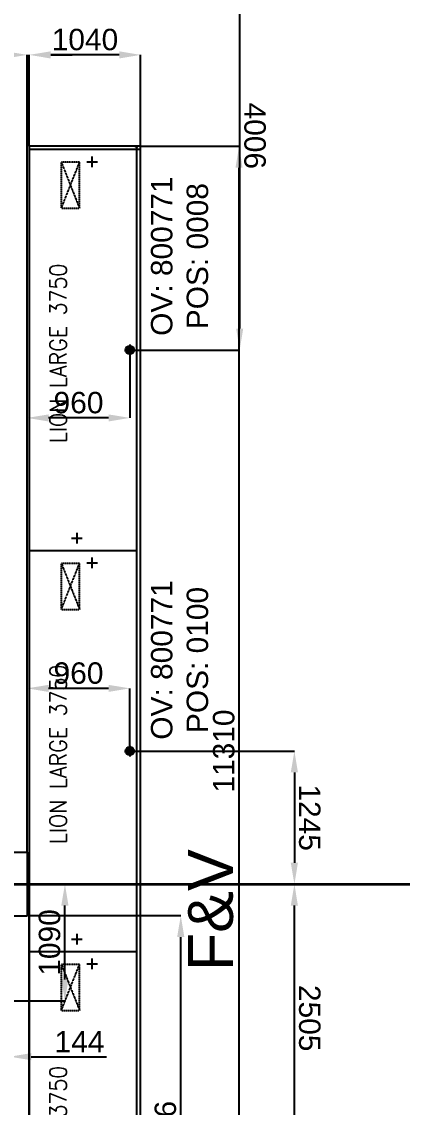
# Model space of a CAD drawing. Header units: millimetres. Extents: x 1478096 to 1808313, y 619971 to 762366.
# Drawn here: x 1539901 to 1543454, y 690742 to 700893 of the extents above; entities that cross this region are included whole.
import ezdxf
from ezdxf.enums import TextEntityAlignment as Align

# ---------------------------------------------------------------- set-up
doc = ezdxf.new("R2010")
doc.units = ezdxf.units.MM
doc.header["$LTSCALE"] = 10
for name, pattern in [('CENTERX2', [4, 2.5, -0.5, 0.5, -0.5]), ('TRATTEGGIATA', [0.75, 0.5, -0.25]), ('TRATTEGGIATA2', [0.375, 0.25, -0.125])]:
    doc.linetypes.add(name, pattern=pattern)
for name, color, linetype in [('0_Estructura', 251, 'Continuous'), ('BANCHI', 3, 'Continuous'), ('COSTAN-CAM-EJES', 251, 'CENTERX2'), ('COSTAN-CAM-PIL-AISLACION', 45, 'Continuous'), ('COSTAN-EXH-COTAS', 7, 'Continuous'), ('COSTAN-EXH-Desagues', 1, 'Continuous'), ('COSTAN-EXH-LAYOUT', 7, 'Continuous'), ('COSTAN-EXH-NOMENCLATURAS', 7, 'Continuous'), ('DESAGUE MAQUINA', 3, 'Continuous'), ('DESAGUE PISO', 7, 'TRATTEGGIATA'), ('GABINETE', 1, 'Continuous'), ('GOP', 1, 'Continuous'), ('QUADRO_ELETTRICO', 8, 'Continuous'), ('TESTI20', 3, 'Continuous'), ('TETTO', 3, 'TRATTEGGIATA'), ('W-section count', 250, 'Continuous')]:
    doc.layers.add(name, color=color, linetype=linetype)
doc.styles.add('costan', font='ARIAL.TTF')
doc.styles.add('HEAD', font='ARIAL.TTF', dxfattribs={"height": 0.6})
doc.styles.add('TESTI15', font='romans.shx', dxfattribs={"width": 0.9, "height": 1.5})
doc.dimstyles.new('COSTAN-DESAGUES', dxfattribs={"dimtxt": 200, "dimasz": 200, "dimexe": 0, "dimexo": 0, "dimgap": 40, "dimtad": 1, "dimdec": 0, "dimzin": 0, "dimdsep": 46, "dimtxsty": 'costan', "dimblk1": 'ARCHTICK', "dimblk2": 'ARCHTICK', "dimcen": 0, "dimclrd": 256, "dimclre": 256, "dimclrt": 256, "dimadec": 0, "dimazin": 0, "dimtfac": 1, "dimtdec": 0, "dimtofl": 0, "dimtmove": 0, "dimatfit": 3, "dimfxl": 0, "dimtolj": 1, "dimtzin": 0, "dimarcsym": 0})
doc.dimstyles.new('COSTAN-MM-100', dxfattribs={"dimtxt": 200, "dimasz": 200, "dimexe": 0, "dimexo": 0, "dimgap": 40, "dimtad": 1, "dimdec": 0, "dimzin": 0, "dimdsep": 46, "dimtxsty": 'costan', "dimblk1": 'ARCHTICK', "dimblk2": 'ARCHTICK', "dimcen": 0, "dimclrd": 256, "dimclre": 256, "dimclrt": 256, "dimadec": 0, "dimazin": 0, "dimtfac": 1, "dimtdec": 0, "dimtofl": 0, "dimtmove": 0, "dimatfit": 3, "dimfxl": 0, "dimtolj": 1, "dimtzin": 0, "dimarcsym": 0})

# ---------------------------------------------------------------- blocks, each defined once
blk = doc.blocks.new('*D214')
at = {"layer": 'COSTAN-CAM-PIL-AISLACION', "lineweight": -2, "transparency": 16777216}
for p, q in [((1539645, 692021), (1539645, 691215)), ((1539789, 692021), (1539789, 691215)), ((1539445, 691215), (1539245, 691215)), ((1539989, 691215), (1540691, 691215))]:
    blk.add_line(p, q, dxfattribs=at)
at = {"layer": 'COSTAN-CAM-PIL-AISLACION', "transparency": 16777216}
for points in [[(1539445, 691248), (1539445, 691182), (1539645, 691215)], [(1539989, 691248), (1539989, 691182), (1539789, 691215)]]:
    blk.add_solid(points, dxfattribs=at)
at = {"layer": 'Defpoints', "color": 0, "transparency": 16777216}
for p in [(1539645, 692021), (1539789, 692021), (1539789, 691215)]:
    blk.add_point(p, dxfattribs=at)
at = {"layer": 'COSTAN-CAM-PIL-AISLACION', "transparency": 16777216, "insert": (1540440, 691355), "char_height": 200, "attachment_point": 5, "style": 'costan'}
blk.add_mtext('\\A1;144', dxfattribs=at)
blk = doc.blocks.new('_ARCHTICK')
at = {"color": 0, "linetype": 'ByBlock', "const_width": 0.15}
blk.add_lwpolyline([(-0.5, -0.5), (0.5, 0.5)], dxfattribs=at)
blk = doc.blocks.new('*D215')
at = {"layer": 'COSTAN-CAM-PIL-AISLACION', "lineweight": -2, "transparency": 16777216}
for p, q in [((1540051, 692828), (1540304, 692828)), ((1540304, 691938), (1540304, 692628)), ((1539545, 691738), (1540304, 691738))]:
    blk.add_line(p, q, dxfattribs=at)
at = {"layer": 'COSTAN-CAM-PIL-AISLACION', "transparency": 16777216}
for points in [[(1540270, 692628), (1540337, 692628), (1540304, 692828)], [(1540270, 691938), (1540337, 691938), (1540304, 691738)]]:
    blk.add_solid(points, dxfattribs=at)
at = {"layer": 'Defpoints', "color": 0, "transparency": 16777216}
for p in [(1540051, 692828), (1540304, 692828), (1539545, 691738)]:
    blk.add_point(p, dxfattribs=at)
at = {"layer": 'COSTAN-CAM-PIL-AISLACION', "transparency": 16777216, "insert": (1540161, 692283), "char_height": 200, "attachment_point": 5, "rotation": 90, "style": 'costan'}
blk.add_mtext('\\A1;1090', dxfattribs=at)
blk = doc.blocks.new('LI_TL1_L_375')
at = {"layer": 'DESAGUE MAQUINA'}
for p, q in [((115, -395), (115, -495)), ((165, -445), (65, -445)), ((3585, -588), (3685, -588)), ((3635, -538), (3635, -638))]:
    blk.add_line(p, q, dxfattribs=at)
at = {"layer": 'DESAGUE PISO'}
for p, q in [((1875, -890), (1875, -990)), ((1925, -940), (1825, -940))]:
    blk.add_line(p, q, dxfattribs=at)
at = {"layer": 'GABINETE', "color": 3, "linetype": 'ByBlock'}
blk.add_line((0, -1040), (3750, -1040), dxfattribs=at)
at = {"layer": 'GABINETE'}
blk.add_lwpolyline([(3750, 0), (0, 0), (0, -1005), (3750, -1005)], dxfattribs=at)
at = {"layer": 'QUADRO_ELETTRICO', "linetype": 'TRATTEGGIATA2'}
for p, q in [((3200, -300), (3630, -300)), ((3200, -300), (3630, -470)), ((3630, -300), (3200, -470)), ((3200, -300), (3200, -470)), ((3630, -470), (3630, -300)), ((3200, -470), (3630, -470))]:
    blk.add_line(p, q, dxfattribs=at)
at = {"layer": 'TESTI20', "style": 'TESTI15', "width": 0.9}
blk.add_text('LION LARGE 3750', height=157.1, dxfattribs=at).set_placement((1843, -270), align=Align.MIDDLE)
blk = doc.blocks.new('LI_TL1_L_SX_30')
at = {"layer": 'BANCHI'}
blk.add_line((0, -1005), (-15, -1005), dxfattribs=at)
blk.add_lwpolyline([(0, -1040), (-30, -1040, 1.330334), (-30, -1040), (-30, 0), (0, 0)], format="xyb", dxfattribs=at)
blk.add_arc((-15, -990), 15, 180, 270, dxfattribs=at)
at = {"layer": 'GOP'}
for p in [(0, -1000), (0, -1005)]:
    blk.add_line(p, (0, 0), dxfattribs=at)
at = {"layer": 'TETTO'}
blk.add_line((0, -1040), (0, -1000), dxfattribs=at)
blk = doc.blocks.new('*D507')
at = {"layer": 'COSTAN-EXH-COTAS', "lineweight": -2, "transparency": 16777216}
for p, q in [((1541011, 699728), (1541930, 699728)), ((1541930, 688618), (1541930, 699528)), ((1541011, 688418), (1541930, 688418))]:
    blk.add_line(p, q, dxfattribs=at)
at = {"layer": 'COSTAN-EXH-COTAS', "transparency": 16777216}
for points in [[(1541897, 699528), (1541963, 699528), (1541930, 699728)], [(1541897, 688618), (1541963, 688618), (1541930, 688418)]]:
    blk.add_solid(points, dxfattribs=at)
at = {"layer": 'Defpoints', "color": 0, "transparency": 16777216}
for p in [(1541011, 699728), (1541930, 699728), (1541011, 688418)]:
    blk.add_point(p, dxfattribs=at)
at = {"layer": 'COSTAN-EXH-COTAS', "transparency": 16777216, "insert": (1541788, 694073), "char_height": 200, "attachment_point": 5, "rotation": 90, "style": 'costan'}
blk.add_mtext('\\A1;11310', dxfattribs=at)
blk = doc.blocks.new('*D508')
at = {"layer": 'COSTAN-EXH-COTAS', "lineweight": -2, "transparency": 16777216}
for p, q in [((1539971, 699728), (1539971, 700583)), ((1540811, 700583), (1540171, 700583)), ((1541011, 699698), (1541011, 700583))]:
    blk.add_line(p, q, dxfattribs=at)
at = {"layer": 'COSTAN-EXH-COTAS', "transparency": 16777216}
for points in [[(1540171, 700616), (1540171, 700549), (1539971, 700583)], [(1540811, 700616), (1540811, 700549), (1541011, 700583)]]:
    blk.add_solid(points, dxfattribs=at)
at = {"layer": 'Defpoints', "color": 0, "transparency": 16777216}
for p in [(1539971, 700583), (1539971, 699728), (1541011, 699698)]:
    blk.add_point(p, dxfattribs=at)
at = {"layer": 'COSTAN-EXH-COTAS', "transparency": 16777216, "insert": (1540491, 700725), "char_height": 200, "attachment_point": 5, "style": 'costan'}
blk.add_mtext('\\A1;1040', dxfattribs=at)
blk = doc.blocks.new('*D509')
at = {"layer": 'COSTAN-EXH-COTAS', "lineweight": -2, "transparency": 16777216}
for p, q in [((1539966, 692534), (1541386, 692534)), ((1541386, 688648), (1541386, 692334)), ((1541011, 688448), (1541386, 688448))]:
    blk.add_line(p, q, dxfattribs=at)
at = {"layer": 'COSTAN-EXH-COTAS', "transparency": 16777216}
for points in [[(1541352, 692334), (1541419, 692334), (1541386, 692534)], [(1541352, 688648), (1541419, 688648), (1541386, 688448)]]:
    blk.add_solid(points, dxfattribs=at)
at = {"layer": 'Defpoints', "color": 0, "transparency": 16777216}
for p in [(1539966, 692534, 0), (1541386, 692534), (1541011, 688448)]:
    blk.add_point(p, dxfattribs=at)
at = {"layer": 'COSTAN-EXH-COTAS', "transparency": 16777216, "insert": (1541243, 690491), "char_height": 200, "attachment_point": 5, "rotation": 90, "style": 'costan'}
blk.add_mtext('\\A1;4086', dxfattribs=at)
blk = doc.blocks.new('*D504')
at = {"layer": 'COSTAN-EXH-Desagues', "lineweight": -2, "transparency": 16777216}
for p, q in [((1542447, 690523), (1542447, 692628)), ((1540911, 690323), (1542447, 690323))]:
    blk.add_line(p, q, dxfattribs=at)
at = {"layer": 'COSTAN-EXH-Desagues', "transparency": 16777216}
for points in [[(1542480, 692628), (1542413, 692628), (1542447, 692828)], [(1542480, 690523), (1542413, 690523), (1542447, 690323)]]:
    blk.add_solid(points, dxfattribs=at)
at = {"layer": 'Defpoints', "color": 0, "transparency": 16777216}
for p in [(1542447, 692828), (1542447, 692828), (1540911, 690323)]:
    blk.add_point(p, dxfattribs=at)
at = {"layer": 'COSTAN-EXH-Desagues', "transparency": 16777216, "insert": (1542589, 691575), "char_height": 200, "attachment_point": 5, "rotation": 270.0002, "style": 'costan'}
blk.add_mtext('\\A1;2505', dxfattribs=at)
blk = doc.blocks.new('COSTAN-REFERENCIA DE DESAGÜES')
at = {"layer": 'COSTAN-EXH-Desagues'}
blk.add_hatch(color=256, dxfattribs=at).paths.add_polyline_path([(40, 0, 1), (-40, 0, 1)])
blk.add_circle((0, 0), 40, dxfattribs=at)
blk = doc.blocks.new('*D505')
at = {"layer": 'COSTAN-EXH-Desagues', "lineweight": -2, "transparency": 16777216}
for p, q in [((1540911, 694073), (1542447, 694073)), ((1542447, 693873), (1542447, 693028))]:
    blk.add_line(p, q, dxfattribs=at)
at = {"layer": 'COSTAN-EXH-Desagues', "transparency": 16777216}
for points in [[(1542480, 693873), (1542413, 693873), (1542447, 694073)], [(1542480, 693028), (1542413, 693028), (1542447, 692828)]]:
    blk.add_solid(points, dxfattribs=at)
at = {"layer": 'Defpoints', "color": 0, "transparency": 16777216}
for p in [(1540911, 694073), (1542447, 692828), (1542447, 692828)]:
    blk.add_point(p, dxfattribs=at)
at = {"layer": 'COSTAN-EXH-Desagues', "transparency": 16777216, "insert": (1542589, 693450), "char_height": 200, "attachment_point": 5, "rotation": 270.0002, "style": 'costan'}
blk.add_mtext('\\A1;1245', dxfattribs=at)
blk = doc.blocks.new('*D506')
at = {"layer": 'COSTAN-EXH-Desagues', "lineweight": -2, "transparency": 16777216}
for p, q in [((1541936, 698023), (1541936, 701629)), ((1540911, 697823), (1541936, 697823))]:
    blk.add_line(p, q, dxfattribs=at)
at = {"layer": 'COSTAN-EXH-Desagues', "transparency": 16777216}
for points in [[(1541969, 701629), (1541903, 701629), (1541936, 701829)], [(1541969, 698023), (1541903, 698023), (1541936, 697823)]]:
    blk.add_solid(points, dxfattribs=at)
at = {"layer": 'Defpoints', "color": 0, "transparency": 16777216}
for p in [(1541936, 701829), (1541936, 701829), (1540911, 697823)]:
    blk.add_point(p, dxfattribs=at)
at = {"layer": 'COSTAN-EXH-Desagues', "transparency": 16777216, "insert": (1542078, 699826), "char_height": 200, "attachment_point": 5, "rotation": 270.0002, "style": 'costan'}
blk.add_mtext('\\A1;4006', dxfattribs=at)
blk = doc.blocks.new('*D510')
at = {"layer": 'COSTAN-EXH-Desagues', "lineweight": -2, "transparency": 16777216}
for p, q in [((1540711, 694659), (1540151, 694659)), ((1540911, 694073), (1540911, 694659))]:
    blk.add_line(p, q, dxfattribs=at)
at = {"layer": 'COSTAN-EXH-Desagues', "transparency": 16777216}
for points in [[(1540151, 694692), (1540151, 694626), (1539951, 694659)], [(1540711, 694692), (1540711, 694626), (1540911, 694659)]]:
    blk.add_solid(points, dxfattribs=at)
at = {"layer": 'Defpoints', "color": 0, "transparency": 16777216}
for p in [(1539951, 694659), (1539951, 694659), (1540911, 694073)]:
    blk.add_point(p, dxfattribs=at)
at = {"layer": 'COSTAN-EXH-Desagues', "transparency": 16777216, "insert": (1540431, 694801), "char_height": 200, "attachment_point": 5, "style": 'costan'}
blk.add_mtext('\\A1;960', dxfattribs=at)
blk = doc.blocks.new('*D511')
at = {"layer": 'COSTAN-EXH-Desagues', "lineweight": -2, "transparency": 16777216}
for p, q in [((1540911, 697823), (1540911, 697188)), ((1539951, 694659), (1539951, 697188)), ((1540711, 697188), (1540151, 697188))]:
    blk.add_line(p, q, dxfattribs=at)
at = {"layer": 'COSTAN-EXH-Desagues', "transparency": 16777216}
for points in [[(1540151, 697221), (1540151, 697155), (1539951, 697188)], [(1540711, 697221), (1540711, 697155), (1540911, 697188)]]:
    blk.add_solid(points, dxfattribs=at)
at = {"layer": 'Defpoints', "color": 0, "transparency": 16777216}
for p in [(1540911, 697823), (1539951, 697188), (1539951, 694659)]:
    blk.add_point(p, dxfattribs=at)
at = {"layer": 'COSTAN-EXH-Desagues', "transparency": 16777216, "insert": (1540431, 697330), "char_height": 200, "attachment_point": 5, "style": 'costan'}
blk.add_mtext('\\A1;960', dxfattribs=at)
blk = doc.blocks.new('*D513')
at = {"layer": 'COSTAN-EXH-COTAS', "lineweight": -2, "transparency": 16777216}
for p, q in [((1539751, 700583), (1539182, 700583)), ((1540171, 700583), (1540371, 700583))]:
    blk.add_line(p, q, dxfattribs=at)
at = {"layer": 'COSTAN-EXH-COTAS', "transparency": 16777216}
for points in [[(1539751, 700616), (1539751, 700549), (1539951, 700583)], [(1540171, 700616), (1540171, 700549), (1539971, 700583)]]:
    blk.add_solid(points, dxfattribs=at)
at = {"layer": 'Defpoints', "color": 0, "transparency": 16777216}
for p in [(1539951, 700583), (1539951, 700583), (1539971, 700583)]:
    blk.add_point(p, dxfattribs=at)
at = {"layer": 'COSTAN-EXH-COTAS', "transparency": 16777216, "insert": (1539366, 700725), "char_height": 200, "attachment_point": 5, "style": 'costan'}
blk.add_mtext('\\A1;20', dxfattribs=at)

msp = doc.modelspace()

# ---------------------------------------------------------------- linework, layer by layer
at = {"layer": '0_Estructura'}
msp.add_lwpolyline([(1539950.762, 692527.884), (1539350.762, 692527.884), (1539350.762, 693127.884), (1539950.762, 693127.884)], close=True, dxfattribs=at)
at = {"layer": 'COSTAN-CAM-EJES', "const_width": 25}
msp.add_lwpolyline([(1478108.728, 692827.884), (1676824.92, 692827.884)], dxfattribs=at)
at = {"layer": 'COSTAN-EXH-COTAS'}
msp.add_line((1539950.762, 693127.884), (1539950.762, 700582.65), dxfattribs=at)
at = {"layer": 'COSTAN-EXH-Desagues'}
for p, q in [((1539950.762, 693127.884), (1539950.762, 694659.039)), ((1539970.764, 692533.884), (1539966.478, 692533.884)), ((1539966.478, 692533.884), (1539966.478, 689083.599))]:
    msp.add_line(p, q, dxfattribs=at)

# ---------------------------------------------------------------- block references
for p in [(1540910.762, 697823.037), (1540910.762, 697823.037), (1540910.762, 694073.037), (1540910.762, 694073.037)]:
    msp.add_blockref('COSTAN-REFERENCIA DE DESAGÜES', p, dxfattribs=at)
at = {"layer": 'COSTAN-EXH-LAYOUT', "xscale": -1, "rotation": 90}
msp.add_blockref('LI_TL1_L_SX_30', (1539970.762, 699698.037), dxfattribs=at)
at = {"layer": 'COSTAN-EXH-LAYOUT', "rotation": 90}
for p in [(1539970.762, 695948.037), (1539970.762, 692198.037), (1539970.762, 688448.037)]:
    msp.add_blockref('LI_TL1_L_375', p, dxfattribs=at)

# ---------------------------------------------------------------- texts
at = {"layer": 'COSTAN-EXH-NOMENCLATURAS', "char_height": 200, "attachment_point": 5, "rotation": 90, "style": 'costan'}
for s, insert in [('OV: 800771\\PPOS: 0008', (1541375.717, 698700.933)), ('OV: 800771\\PPOS: 0100', (1541375.717, 694924.404))]:
    msp.add_mtext(s, dxfattribs=dict(at, insert=insert))
at = {"layer": 'W-section count', "style": 'HEAD'}
msp.add_text('F&V', height=420, rotation=90, dxfattribs=at).set_placement((1541664.678, 692585.142, -112421.869), align=Align.MIDDLE)

# ---------------------------------------------------------------- dimensions: what is measured, and where the dimension line sits
at = {"layer": 'COSTAN-CAM-PIL-AISLACION'}
dim = msp.add_linear_dim(base=(1540303.526, 692827.884), p1=(1539545.431, 691738.284), p2=(1540050.827, 692827.884), angle=90, dimstyle='COSTAN-MM-100', override={"dimfxl": 0.18}, dxfattribs=at)
dim.commit()
dim.dimension.update_dxf_attribs({"geometry": '*D215', "text_midpoint": (1540161.411, 692283.084)})
dim = msp.add_linear_dim(base=(1539788.945, 691214.884), p1=(1539645.049, 692020.521), p2=(1539788.945, 692020.521), dimstyle='COSTAN-MM-100', override={"dimfxl": 0.18}, dxfattribs=at)
dim.commit()
dim.dimension.update_dxf_attribs({"geometry": '*D214', "text_midpoint": (1540440.064, 691355.293)})
at = {"layer": 'COSTAN-EXH-COTAS'}
for base, p1, p2, picture, middle in [((1539950.762, 700582.65), (1539970.762, 700582.65), (1539950.762, 700582.65), '*D513', (1539366.151, 700724.765)), ((1539970.762, 700582.65), (1541010.762, 699698.037), (1539970.762, 699728.037), '*D508', (1540490.762, 700724.765))]:
    dim = msp.add_linear_dim(base=base, p1=p1, p2=p2, dimstyle='COSTAN-MM-100', dxfattribs=at)
    dim.commit()
    dim.dimension.update_dxf_attribs({"geometry": picture, "text_midpoint": middle})
for base, p1, p2, picture, middle in [((1541929.937, 699728.037), (1541010.762, 688418.037), (1541010.762, 699728.037), '*D507', (1541787.754, 694073.037)), ((1541385.607, 692533.884), (1541010.762, 688448.037), (1539966.478, 692533.884, 0.035), '*D509', (1541243.492, 690490.96))]:
    dim = msp.add_linear_dim(base=base, p1=p1, p2=p2, angle=90, dimstyle='COSTAN-MM-100', dxfattribs=at)
    dim.commit()
    dim.dimension.update_dxf_attribs({"geometry": picture, "text_midpoint": middle})
at = {"layer": 'COSTAN-EXH-Desagues'}
for base, p1, p2, picture, middle in [((1541936, 701829.267), (1540910.762, 697823.037), (1541936, 701829.267), '*D506', (1542078.121, 699826.154)), ((1542446.553, 692827.884), (1540910.762, 694073.037), (1542446.553, 692827.884), '*D505', (1542588.665, 693450.464)), ((1542446.553, 692827.884), (1540910.762, 690323.037), (1542446.553, 692827.884), '*D504', (1542588.672, 691575.464))]:
    dim = msp.add_linear_dim(base=base, p1=p1, p2=p2, angle=90.0002105, dimstyle='COSTAN-DESAGUES', dxfattribs=at)
    dim.commit()
    dim.dimension.update_dxf_attribs({"geometry": picture, "text_midpoint": middle})
for base, p1, dimstyle, picture, middle in [((1539950.762, 697188.093), (1540910.762, 697823.037), 'COSTAN-DESAGUES', '*D511', (1540430.762, 697330.208)), ((1539950.762, 694659.039), (1540910.762, 694073.037), 'COSTAN-MM-100', '*D510', (1540430.762, 694801.153))]:
    dim = msp.add_linear_dim(base=base, p1=p1, p2=(1539950.762, 694659.039), dimstyle=dimstyle, dxfattribs=at)
    dim.commit()
    dim.dimension.update_dxf_attribs({"geometry": picture, "text_midpoint": middle})

doc.saveas('drawing.dxf')
